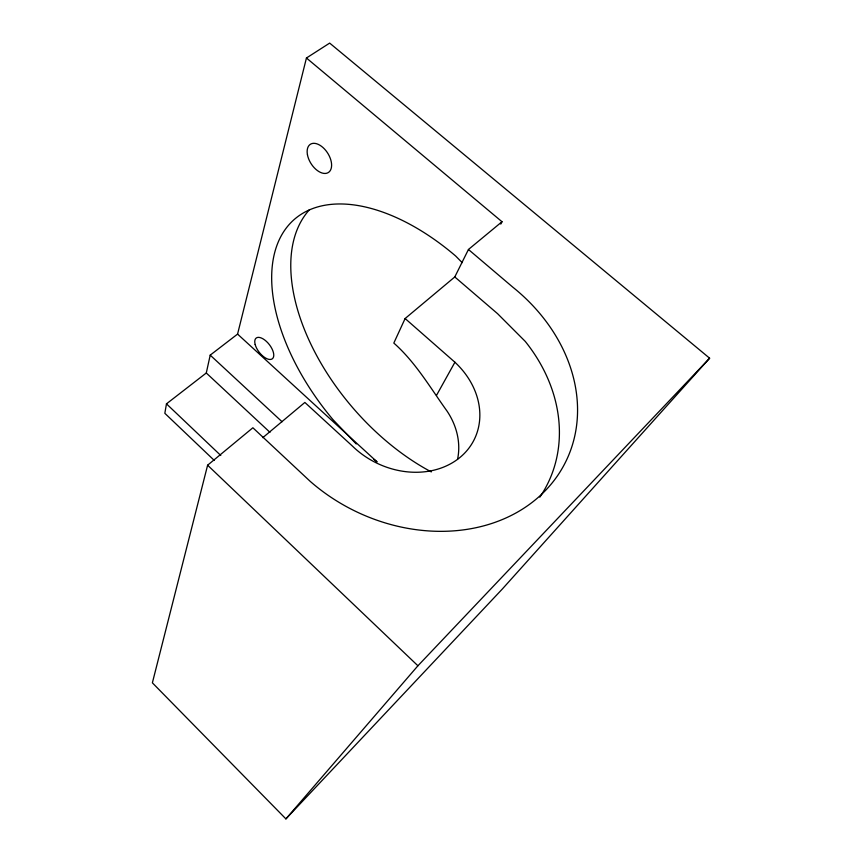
<?xml version="1.0" encoding="UTF-8"?>
<svg xmlns="http://www.w3.org/2000/svg" width="862" height="862" viewBox="0 0 862 862"><rect width="100%" height="100%" fill="white"/><g stroke="black" fill="none" stroke-linecap="round" stroke-linejoin="round"><path stroke-width="1.29" d="M306.441 58.002L502.007 221.728L468.454 249.484L512.858 287.208A168.435 137.683 26.5 0 1 542.176 493.764A168.435 137.683 26.5 0 1 310.18 481.341L252.878 427.767L207.613 465.2L152.38 682.833L285.915 818.9L502.309 589.037L709.62 358.204L329.661 43.1L306.441 58.002L237.567 334.1L210.209 355.133L206.287 372.987L166.463 403.847L164.836 413.307L214.272 460.427M468.454 249.484L454.791 276.95L405.118 318.531L393.826 343.065C415.743 362.428 430.397 387.975 447.206 411.325A74.035 62.441 26.8 0 1 457.593 459.112M500.779 224.098L502.007 221.728M436.495 395.389L454.92 362.234L405.118 318.531M285.915 818.9L417.919 665.776L709.62 358.204M262.791 437.67L304.868 402.446L352.483 446.139A77.882 64.445 26.6 0 0 459.78 457.603A77.882 64.445 26.6 0 0 454.92 362.234M373.979 459.424L377.082 461.903L237.567 334.1M454.791 276.95L497.6 313.703L525.238 341.384A162.541 134.731 26.6 0 1 539.806 497.191M210.209 355.133L282.068 421.744M206.287 372.987L269.957 432.325M166.463 403.847L220.769 455.47M207.613 465.2L417.919 665.776M462.183 262.63L455.642 255.992A180.901 101.694 49.3 0 0 285.968 228.441A180.901 101.694 49.3 0 0 333.066 419.74L356.254 443.962M431.312 471.913A178.822 103.839 49.3 0 1 309.577 209.574M307.454 154.794A16.744 9.838 57.5 0 0 327.732 172.863A16.744 9.838 57.5 0 0 322.948 147.499A16.744 9.838 57.5 0 0 307.454 154.794M255.163 344.52A13.135 6.346 52 0 0 271.218 359.335A13.135 6.346 52 0 0 266.401 341.395A13.135 6.346 52 0 0 255.163 344.52"/></g></svg>
